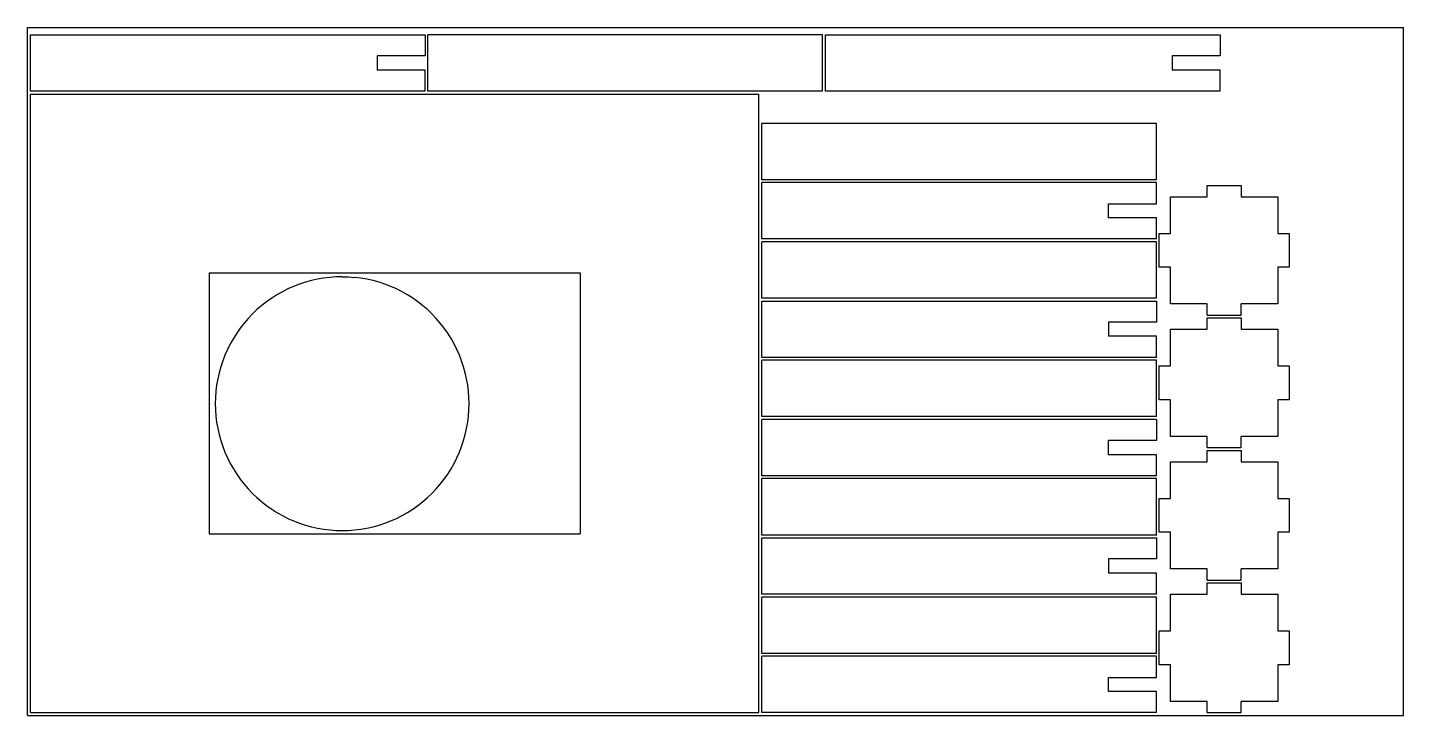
# Model space of a CAD drawing. Extents: x -122 to 122, y -61 to 61.
import ezdxf

# ---------------------------------------------------------------- set-up
doc = ezdxf.new("R2010")
doc.units = 0

msp = doc.modelspace()

# ---------------------------------------------------------------- linework, layer by layer
for p, q in [((-122, -61), (-122, 61)), ((-122, 61), (122, 61)), ((122, -61), (122, 61)), ((-121.5, 49.7, 0), (-121.5, 59.7, 0)), ((-121.5, 59.7, 0), (-51.5, 59.7, 0)), ((-51.5, 59.7, 0), (-51.5, 55.95, 0)), ((19, 59.7, 0), (-51, 59.7, 0)), ((-51, 49.7, 0), (-51, 59.7, 0)), ((19, 49.7, 0), (19, 59.7, 0)), ((19.5, 49.7, 0), (19.5, 59.7, 0)), ((19.5, 59.7, 0), (89.5, 59.7, 0)), ((89.5, 59.7, 0), (89.5, 55.95, 0)), ((-51.5, 55.95, 0), (-60, 55.95, 0)), ((-60, 55.95, 0), (-60, 53.45, 0)), ((89.5, 55.95, 0), (81, 55.95, 0)), ((81, 55.95, 0), (81, 53.45, 0)), ((-51.5, 53.45, 0), (-60, 53.45, 0)), ((-51.5, 49.7, 0), (-51.5, 53.45, 0)), ((89.5, 53.45, 0), (81, 53.45, 0)), ((89.5, 49.7, 0), (89.5, 53.45, 0)), ((-51.5, 49.7, 0), (-121.5, 49.7, 0)), ((-121.5, -60.5), (-121.5, 49.2)), ((-121.5, 49.2), (7.7, 49.2)), ((19, 49.7, 0), (-51, 49.7, 0)), ((7.7, -60.5), (7.7, 49.2)), ((89.5, 49.7, 0), (19.5, 49.7, 0)), ((78.2, 44, 0), (8.2, 44, 0)), ((8.2, 34, 0), (8.2, 44, 0)), ((78.2, 34, 0), (78.2, 44, 0)), ((78.2, 34, 0), (8.2, 34, 0)), ((78.2, 33.5, 0), (8.2, 33.5, 0)), ((8.2, 23.5, 0), (8.2, 33.5, 0)), ((78.2, 29.75, 0), (78.2, 33.5, 0)), ((87.2, 31), (87.2, 33)), ((87.2, 33), (93.2, 33)), ((93.2, 33), (93.2, 31)), ((69.7, 27.25, 0), (69.7, 29.75, 0)), ((69.7, 29.75, 0), (78.2, 29.75, 0)), ((80.7, 24.5), (80.7, 31)), ((80.7, 31), (87.2, 31)), ((93.2, 31), (99.7, 31)), ((99.7, 31), (99.7, 24.5)), ((78.2, 27.25, 0), (69.7, 27.25, 0)), ((78.2, 23.5, 0), (78.2, 27.25, 0)), ((78.7, 18.5), (78.7, 24.5)), ((78.7, 24.5), (80.7, 24.5)), ((99.7, 24.5), (101.7, 24.5)), ((101.7, 24.5), (101.7, 18.5)), ((78.2, 23.5, 0), (8.2, 23.5, 0)), ((78.2, 23, 0), (8.2, 23, 0)), ((8.2, 13, 0), (8.2, 23, 0)), ((78.2, 13, 0), (78.2, 23, 0)), ((-89.8, 17.5), (-89.8, -28.8)), ((-89.8, 17.5), (-24, 17.5)), ((-24, 17.5), (-24, -28.8)), ((80.7, 18.5), (78.7, 18.5)), ((80.7, 12), (80.7, 18.5)), ((101.7, 18.5), (99.7, 18.5)), ((99.7, 18.5), (99.7, 12)), ((-74.81, 15.09, 0), (-75.82, 14.64, 0)), ((-73.78, 15.48, 0), (-74.81, 15.09, 0)), ((-72.73, 15.83, 0), (-73.78, 15.48, 0)), ((-71.67, 16.13, 0), (-72.73, 15.83, 0)), ((-70.59, 16.37, 0), (-71.67, 16.13, 0)), ((-69.5, 16.56, 0), (-70.59, 16.37, 0)), ((-68.41, 16.69, 0), (-69.5, 16.56, 0)), ((-67.3, 16.77, 0), (-68.41, 16.69, 0)), ((-66.2, 16.8, 0), (-67.3, 16.77, 0)), ((-66.2, 16.8, 0), (-65.1, 16.77, 0)), ((-65.1, 16.77, 0), (-63.99, 16.69, 0)), ((-62.9, 16.56, 0), (-63.99, 16.69, 0)), ((-61.81, 16.37, 0), (-62.9, 16.56, 0)), ((-60.73, 16.13, 0), (-61.81, 16.37, 0)), ((-59.67, 15.83, 0), (-60.73, 16.13, 0)), ((-58.62, 15.48, 0), (-59.67, 15.83, 0)), ((-57.59, 15.09, 0), (-58.62, 15.48, 0)), ((-56.58, 14.64, 0), (-57.59, 15.09, 0)), ((-79.6, 12.37, 0), (-80.47, 11.69, 0)), ((-78.7, 13.01, 0), (-79.6, 12.37, 0)), ((-77.77, 13.6, 0), (-78.7, 13.01, 0)), ((-76.81, 14.14, 0), (-77.77, 13.6, 0)), ((-75.82, 14.64, 0), (-76.81, 14.14, 0)), ((-55.59, 14.14, 0), (-56.58, 14.64, 0)), ((-54.63, 13.6, 0), (-55.59, 14.14, 0)), ((-53.7, 13.01, 0), (-54.63, 13.6, 0)), ((-52.8, 12.37, 0), (-53.7, 13.01, 0)), ((-51.93, 11.69, 0), (-52.8, 12.37, 0)), ((78.2, 13, 0), (8.2, 13, 0)), ((8.2, 2.5, 0), (8.2, 12.5, 0)), ((8.2, 12.5, 0), (78.2, 12.5, 0)), ((78.2, 12.5, 0), (78.2, 8.75, 0)), ((-82.11, 10.21, 0), (-82.87, 9.41, 0)), ((-81.31, 10.97, 0), (-82.11, 10.21, 0)), ((-80.47, 11.69, 0), (-81.31, 10.97, 0)), ((-51.09, 10.97, 0), (-51.93, 11.69, 0)), ((-50.29, 10.21, 0), (-51.09, 10.97, 0)), ((-49.53, 9.41, 0), (-50.29, 10.21, 0)), ((87.2, 12), (80.7, 12)), ((87.2, 10), (87.2, 12)), ((87.2, 10), (93.2, 10)), ((99.7, 12), (93.2, 12)), ((93.2, 10), (93.2, 12)), ((-84.27, 7.7, 0), (-84.91, 6.8, 0)), ((-83.59, 8.57, 0), (-84.27, 7.7, 0)), ((-82.87, 9.41, 0), (-83.59, 8.57, 0)), ((-48.81, 8.57, 0), (-49.53, 9.41, 0)), ((-48.13, 7.7, 0), (-48.81, 8.57, 0)), ((-47.49, 6.8, 0), (-48.13, 7.7, 0)), ((78.2, 8.75, 0), (69.7, 8.75, 0)), ((69.7, 8.75, 0), (69.7, 6.25, 0)), ((80.7, 1), (80.7, 7.5)), ((80.7, 7.5), (87.2, 7.5)), ((87.2, 7.5), (87.2, 9.5)), ((87.2, 9.5), (93.2, 9.5)), ((93.2, 9.5), (93.2, 7.5)), ((93.2, 7.5), (99.7, 7.5)), ((99.7, 7.5), (99.7, 1)), ((-86.04, 4.91, 0), (-86.54, 3.92, 0)), ((-85.5, 5.87, 0), (-86.04, 4.91, 0)), ((-84.91, 6.8, 0), (-85.5, 5.87, 0)), ((-46.9, 5.87, 0), (-47.49, 6.8, 0)), ((-46.36, 4.91, 0), (-46.9, 5.87, 0)), ((-45.86, 3.92, 0), (-46.36, 4.91, 0)), ((78.2, 6.25, 0), (69.7, 6.25, 0)), ((78.2, 2.5, 0), (78.2, 6.25, 0)), ((-86.99, 2.91, 0), (-87.38, 1.88, 0)), ((-86.54, 3.92, 0), (-86.99, 2.91, 0)), ((-45.41, 2.91, 0), (-45.86, 3.92, 0)), ((-45.02, 1.88, 0), (-45.41, 2.91, 0)), ((78.2, 2.5, 0), (8.2, 2.5, 0)), ((-87.73, 0.83, 0), (-88.03, -0.23, 0)), ((-87.38, 1.88, 0), (-87.73, 0.83, 0)), ((-44.67, 0.83, 0), (-45.02, 1.88, 0)), ((-44.37, -0.23, 0), (-44.67, 0.83, 0)), ((78.2, 2, 0), (8.2, 2, 0)), ((8.2, -8, 0), (8.2, 2, 0)), ((78.2, -8, 0), (78.2, 2, 0)), ((78.7, -5), (78.7, 1)), ((78.7, 1), (80.7, 1)), ((99.7, 1), (101.7, 1)), ((101.7, 1), (101.7, -5)), ((-88.46, -2.4, 0), (-88.59, -3.49, 0)), ((-88.27, -1.31, 0), (-88.46, -2.4, 0)), ((-88.03, -0.23, 0), (-88.27, -1.31, 0)), ((-44.13, -1.31, 0), (-44.37, -0.23, 0)), ((-43.94, -2.4, 0), (-44.13, -1.31, 0)), ((-43.81, -3.49, 0), (-43.94, -2.4, 0)), ((-88.67, -4.6, 0), (-88.7, -5.7, 0)), ((-88.59, -3.49, 0), (-88.67, -4.6, 0)), ((-43.73, -4.6, 0), (-43.81, -3.49, 0)), ((-43.7, -5.7, 0), (-43.73, -4.6, 0)), ((-88.7, -5.7, 0), (-88.67, -6.8, 0)), ((-88.67, -6.8, 0), (-88.59, -7.91, 0)), ((-43.81, -7.91, 0), (-43.73, -6.8, 0)), ((-43.73, -6.8, 0), (-43.7, -5.7, 0)), ((80.7, -5), (78.7, -5)), ((80.7, -11.5), (80.7, -5)), ((101.7, -5), (99.7, -5)), ((99.7, -5), (99.7, -11.5)), ((-88.59, -7.91, 0), (-88.46, -9, 0)), ((-88.46, -9, 0), (-88.27, -10.09, 0)), ((-44.13, -10.09, 0), (-43.94, -9, 0)), ((-43.94, -9, 0), (-43.81, -7.91, 0)), ((78.2, -8, 0), (8.2, -8, 0)), ((78.2, -8.5, 0), (8.2, -8.5, 0)), ((8.2, -18.5, 0), (8.2, -8.5, 0)), ((78.2, -8.5, 0), (78.2, -12.25, 0)), ((-88.27, -10.09, 0), (-88.03, -11.17, 0)), ((-88.03, -11.17, 0), (-87.73, -12.23, 0)), ((-44.67, -12.23, 0), (-44.37, -11.17, 0)), ((-44.37, -11.17, 0), (-44.13, -10.09, 0)), ((87.2, -11.5), (80.7, -11.5)), ((87.2, -13.5), (87.2, -11.5)), ((99.7, -11.5), (93.2, -11.5)), ((93.2, -13.5), (93.2, -11.5)), ((-87.73, -12.23, 0), (-87.38, -13.28, 0)), ((-87.38, -13.28, 0), (-86.99, -14.31, 0)), ((-86.99, -14.31, 0), (-86.54, -15.32, 0)), ((-45.86, -15.32, 0), (-45.41, -14.31, 0)), ((-45.41, -14.31, 0), (-45.02, -13.28, 0)), ((-45.02, -13.28, 0), (-44.67, -12.23, 0)), ((78.2, -12.25, 0), (69.7, -12.25, 0)), ((69.7, -14.75, 0), (69.7, -12.25, 0)), ((87.2, -13.5), (93.2, -13.5)), ((87.2, -16), (87.2, -14)), ((87.2, -14), (93.2, -14)), ((93.2, -14), (93.2, -16)), ((-86.54, -15.32, 0), (-86.04, -16.31, 0)), ((-86.04, -16.31, 0), (-85.5, -17.27, 0)), ((-46.9, -17.27, 0), (-46.36, -16.31, 0)), ((-46.36, -16.31, 0), (-45.86, -15.32, 0)), ((78.2, -14.75, 0), (69.7, -14.75, 0)), ((78.2, -18.5, 0), (78.2, -14.75, 0)), ((80.7, -22.5), (80.7, -16)), ((80.7, -16), (87.2, -16)), ((93.2, -16), (99.7, -16)), ((99.7, -16), (99.7, -22.5)), ((-85.5, -17.27, 0), (-84.91, -18.2, 0)), ((-84.91, -18.2, 0), (-84.27, -19.1, 0)), ((-84.27, -19.1, 0), (-83.59, -19.97, 0)), ((-48.81, -19.97, 0), (-48.13, -19.1, 0)), ((-48.13, -19.1, 0), (-47.49, -18.2, 0)), ((-47.49, -18.2, 0), (-46.9, -17.27, 0)), ((78.2, -18.5, 0), (8.2, -18.5, 0)), ((78.2, -19, 0), (8.2, -19, 0)), ((8.2, -29, 0), (8.2, -19, 0)), ((78.2, -29, 0), (78.2, -19, 0)), ((-83.59, -19.97, 0), (-82.87, -20.81, 0)), ((-82.87, -20.81, 0), (-82.11, -21.61, 0)), ((-82.11, -21.61, 0), (-81.31, -22.37, 0)), ((-51.09, -22.37, 0), (-50.29, -21.61, 0)), ((-50.29, -21.61, 0), (-49.53, -20.81, 0)), ((-49.53, -20.81, 0), (-48.81, -19.97, 0)), ((-81.31, -22.37, 0), (-80.47, -23.09, 0)), ((-80.47, -23.09, 0), (-79.6, -23.77, 0)), ((-79.6, -23.77, 0), (-78.7, -24.41, 0)), ((-53.7, -24.41, 0), (-52.8, -23.77, 0)), ((-52.8, -23.77, 0), (-51.93, -23.09, 0)), ((-51.93, -23.09, 0), (-51.09, -22.37, 0)), ((78.7, -28.5), (78.7, -22.5)), ((78.7, -22.5), (80.7, -22.5)), ((99.7, -22.5), (101.7, -22.5)), ((101.7, -22.5), (101.7, -28.5)), ((-78.7, -24.41, 0), (-77.77, -25, 0)), ((-77.77, -25, 0), (-76.81, -25.54, 0)), ((-76.81, -25.54, 0), (-75.82, -26.04, 0)), ((-75.82, -26.04, 0), (-74.81, -26.49, 0)), ((-74.81, -26.49, 0), (-73.78, -26.88, 0)), ((-58.62, -26.88, 0), (-57.59, -26.49, 0)), ((-57.59, -26.49, 0), (-56.58, -26.04, 0)), ((-56.58, -26.04, 0), (-55.59, -25.54, 0)), ((-55.59, -25.54, 0), (-54.63, -25, 0)), ((-54.63, -25, 0), (-53.7, -24.41, 0)), ((-89.8, -28.8), (-24, -28.8)), ((-73.78, -26.88, 0), (-72.73, -27.23, 0)), ((-72.73, -27.23, 0), (-71.67, -27.53, 0)), ((-71.67, -27.53, 0), (-70.59, -27.77, 0)), ((-70.59, -27.77, 0), (-69.5, -27.96, 0)), ((-69.5, -27.96, 0), (-68.41, -28.09, 0)), ((-68.41, -28.09, 0), (-67.3, -28.17, 0)), ((-67.3, -28.17, 0), (-66.2, -28.2, 0)), ((-66.2, -28.2, 0), (-65.1, -28.17, 0)), ((-65.1, -28.17, 0), (-63.99, -28.09, 0)), ((-63.99, -28.09, 0), (-62.9, -27.96, 0)), ((-62.9, -27.96, 0), (-61.81, -27.77, 0)), ((-61.81, -27.77, 0), (-60.73, -27.53, 0)), ((-60.73, -27.53, 0), (-59.67, -27.23, 0)), ((-59.67, -27.23, 0), (-58.62, -26.88, 0)), ((78.2, -29, 0), (8.2, -29, 0)), ((80.7, -28.5), (78.7, -28.5)), ((80.7, -35), (80.7, -28.5)), ((101.7, -28.5), (99.7, -28.5)), ((99.7, -28.5), (99.7, -35)), ((8.2, -39.5, 0), (8.2, -29.5, 0)), ((8.2, -29.5, 0), (78.2, -29.5, 0)), ((78.2, -29.5, 0), (78.2, -33.25, 0)), ((78.2, -33.25, 0), (69.7, -33.25, 0)), ((69.7, -33.25, 0), (69.7, -35.75, 0)), ((78.2, -35.75, 0), (69.7, -35.75, 0)), ((78.2, -39.5, 0), (78.2, -35.75, 0)), ((87.2, -35), (80.7, -35)), ((87.2, -37), (87.2, -35)), ((99.7, -35), (93.2, -35)), ((93.2, -37), (93.2, -35)), ((87.2, -37), (93.2, -37)), ((87.2, -39.5), (87.2, -37.5)), ((87.2, -37.5), (93.2, -37.5)), ((93.2, -37.5), (93.2, -39.5)), ((78.2, -39.5, 0), (8.2, -39.5, 0)), ((78.2, -40, 0), (8.2, -40, 0)), ((8.2, -50, 0), (8.2, -40, 0)), ((78.2, -50, 0), (78.2, -40, 0)), ((80.7, -46), (80.7, -39.5)), ((80.7, -39.5), (87.2, -39.5)), ((93.2, -39.5), (99.7, -39.5)), ((99.7, -39.5), (99.7, -46)), ((78.7, -52), (78.7, -46)), ((78.7, -46), (80.7, -46)), ((99.7, -46), (101.7, -46)), ((101.7, -46), (101.7, -52)), ((78.2, -50, 0), (8.2, -50, 0)), ((78.2, -50.5, 0), (8.2, -50.5, 0)), ((8.2, -60.5, 0), (8.2, -50.5, 0)), ((78.2, -54.25, 0), (78.2, -50.5, 0)), ((80.7, -52), (78.7, -52)), ((80.7, -58.5), (80.7, -52)), ((101.7, -52), (99.7, -52)), ((99.7, -52), (99.7, -58.5)), ((69.7, -56.75, 0), (69.7, -54.25, 0)), ((69.7, -54.25, 0), (78.2, -54.25, 0)), ((78.2, -56.75, 0), (69.7, -56.75, 0)), ((78.2, -60.5, 0), (78.2, -56.75, 0)), ((87.2, -58.5), (80.7, -58.5)), ((87.2, -60.5), (87.2, -58.5)), ((99.7, -58.5), (93.2, -58.5)), ((93.2, -60.5), (93.2, -58.5)), ((-122, -61), (122, -61)), ((-121.5, -60.5), (7.7, -60.5)), ((78.2, -60.5, 0), (8.2, -60.5, 0)), ((87.2, -60.5), (93.2, -60.5))]:
    msp.add_line(p, q)

doc.saveas('drawing.dxf')
